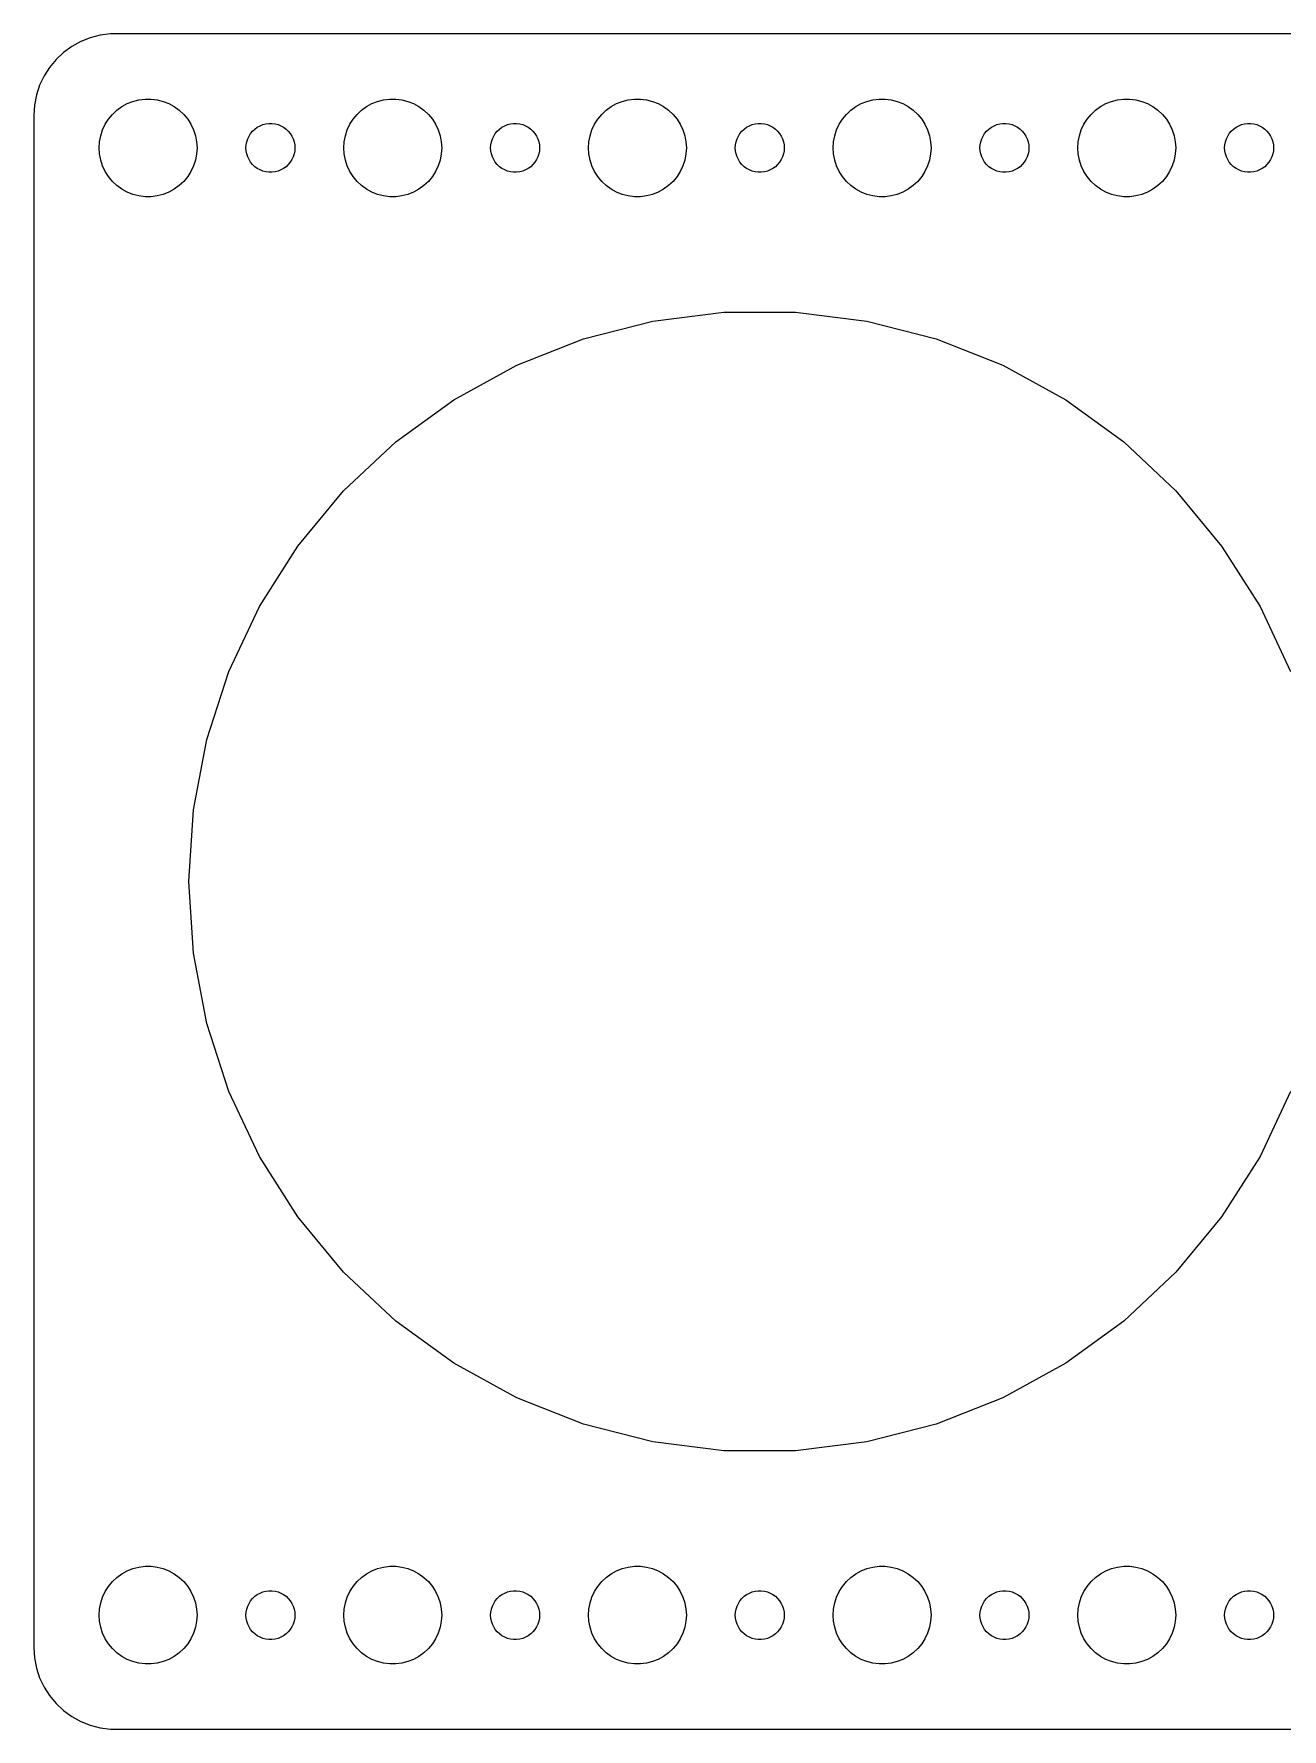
# Model space of a CAD drawing. Header units: metres. Extents: x -157 to 157, y 62 to 166.
# Drawn here: x -157 to -80.5, y 62 to 166 of the extents above; entities that cross this region are included whole.
import ezdxf

# ---------------------------------------------------------------- set-up
doc = ezdxf.new("R2010")
doc.units = ezdxf.units.M

msp = doc.modelspace()

# ---------------------------------------------------------------- linework, layer by layer
for p, q in [((-154.129, 165.524), (-154.679, 165.222)), ((-153.545, 165.755), (-154.129, 165.524)), ((-152.937, 165.911), (-153.545, 165.755)), ((-152.314, 165.99), (-152.937, 165.911)), ((152.314, 165.99), (-152.314, 165.99)), ((-155.645, 164.423), (-156.045, 163.939)), ((-155.187, 164.853), (-155.645, 164.423)), ((-154.679, 165.222), (-155.187, 164.853)), ((-156.382, 163.409), (-156.649, 162.841)), ((-156.045, 163.939), (-156.382, 163.409)), ((-156.843, 162.243), (-156.961, 161.627)), ((-156.649, 162.841), (-156.843, 162.243)), ((-156.961, 161.627), (-157, 161)), ((-152.187, 161.054), (-151.912, 161.312)), ((-151.912, 161.312), (-151.607, 161.533)), ((-151.607, 161.533), (-151.277, 161.714)), ((-151.277, 161.714), (-150.927, 161.853)), ((-150.927, 161.853), (-150.562, 161.947)), ((-150.562, 161.947), (-150.188, 161.994)), ((-150.188, 161.994), (-149.812, 161.994)), ((-149.812, 161.994), (-149.438, 161.947)), ((-149.438, 161.947), (-149.073, 161.853)), ((-149.073, 161.853), (-148.723, 161.714)), ((-148.723, 161.714), (-148.393, 161.533)), ((-148.393, 161.533), (-148.088, 161.312)), ((-148.088, 161.312), (-147.813, 161.054)), ((-137.187, 161.054), (-136.912, 161.312)), ((-136.912, 161.312), (-136.607, 161.533)), ((-136.607, 161.533), (-136.277, 161.714)), ((-136.277, 161.714), (-135.927, 161.853)), ((-135.927, 161.853), (-135.562, 161.947)), ((-135.562, 161.947), (-135.188, 161.994)), ((-135.188, 161.994), (-134.812, 161.994)), ((-134.812, 161.994), (-134.438, 161.947)), ((-134.438, 161.947), (-134.073, 161.853)), ((-134.073, 161.853), (-133.723, 161.714)), ((-133.723, 161.714), (-133.393, 161.533)), ((-133.393, 161.533), (-133.088, 161.312)), ((-133.088, 161.312), (-132.813, 161.054)), ((-122.187, 161.054), (-121.912, 161.312)), ((-121.912, 161.312), (-121.607, 161.533)), ((-121.607, 161.533), (-121.277, 161.714)), ((-121.277, 161.714), (-120.927, 161.853)), ((-120.927, 161.853), (-120.562, 161.947)), ((-120.562, 161.947), (-120.188, 161.994)), ((-120.188, 161.994), (-119.812, 161.994)), ((-119.812, 161.994), (-119.438, 161.947)), ((-119.438, 161.947), (-119.073, 161.853)), ((-119.073, 161.853), (-118.723, 161.714)), ((-118.723, 161.714), (-118.393, 161.533)), ((-118.393, 161.533), (-118.088, 161.312)), ((-118.088, 161.312), (-117.813, 161.054)), ((-107.187, 161.054), (-106.912, 161.312)), ((-106.912, 161.312), (-106.607, 161.533)), ((-106.607, 161.533), (-106.277, 161.714)), ((-106.277, 161.714), (-105.927, 161.853)), ((-105.927, 161.853), (-105.562, 161.947)), ((-105.562, 161.947), (-105.188, 161.994)), ((-105.188, 161.994), (-104.812, 161.994)), ((-104.812, 161.994), (-104.438, 161.947)), ((-104.438, 161.947), (-104.073, 161.853)), ((-104.073, 161.853), (-103.723, 161.714)), ((-103.723, 161.714), (-103.393, 161.533)), ((-103.393, 161.533), (-103.088, 161.312)), ((-103.088, 161.312), (-102.813, 161.054)), ((-92.1869, 161.054), (-91.9123, 161.312)), ((-91.9123, 161.312), (-91.6075, 161.533)), ((-91.6075, 161.533), (-91.2773, 161.714)), ((-91.2773, 161.714), (-90.927, 161.853)), ((-90.927, 161.853), (-90.5621, 161.947)), ((-90.5621, 161.947), (-90.1884, 161.994)), ((-90.1884, 161.994), (-89.8116, 161.994)), ((-89.8116, 161.994), (-89.4379, 161.947)), ((-89.4379, 161.947), (-89.073, 161.853)), ((-89.073, 161.853), (-88.7227, 161.714)), ((-88.7227, 161.714), (-88.3925, 161.533)), ((-88.3925, 161.533), (-88.0877, 161.312)), ((-88.0877, 161.312), (-87.8131, 161.054)), ((-157, 161), (-157, 67)), ((-152.789, 160.104), (-152.629, 160.445)), ((-152.629, 160.445), (-152.427, 160.763)), ((-152.427, 160.763), (-152.187, 161.054)), ((-147.813, 161.054), (-147.573, 160.763)), ((-147.573, 160.763), (-147.371, 160.445)), ((-147.371, 160.445), (-147.211, 160.104)), ((-143.593, 160.027), (-143.456, 160.156)), ((-143.456, 160.156), (-143.304, 160.266)), ((-143.304, 160.266), (-143.139, 160.357)), ((-143.139, 160.357), (-142.964, 160.427)), ((-142.964, 160.427), (-142.781, 160.473)), ((-142.781, 160.473), (-142.594, 160.497)), ((-142.594, 160.497), (-142.406, 160.497)), ((-142.406, 160.497), (-142.219, 160.473)), ((-142.219, 160.473), (-142.036, 160.427)), ((-142.036, 160.427), (-141.861, 160.357)), ((-141.861, 160.357), (-141.696, 160.266)), ((-141.696, 160.266), (-141.544, 160.156)), ((-141.544, 160.156), (-141.407, 160.027)), ((-137.789, 160.104), (-137.629, 160.445)), ((-137.629, 160.445), (-137.427, 160.763)), ((-137.427, 160.763), (-137.187, 161.054)), ((-132.813, 161.054), (-132.573, 160.763)), ((-132.573, 160.763), (-132.371, 160.445)), ((-132.371, 160.445), (-132.211, 160.104)), ((-128.593, 160.027), (-128.456, 160.156)), ((-128.456, 160.156), (-128.304, 160.266)), ((-128.304, 160.266), (-128.139, 160.357)), ((-128.139, 160.357), (-127.964, 160.427)), ((-127.964, 160.427), (-127.781, 160.473)), ((-127.781, 160.473), (-127.594, 160.497)), ((-127.594, 160.497), (-127.406, 160.497)), ((-127.406, 160.497), (-127.219, 160.473)), ((-127.219, 160.473), (-127.036, 160.427)), ((-127.036, 160.427), (-126.861, 160.357)), ((-126.861, 160.357), (-126.696, 160.266)), ((-126.696, 160.266), (-126.544, 160.156)), ((-126.544, 160.156), (-126.407, 160.027)), ((-122.789, 160.104), (-122.629, 160.445)), ((-122.629, 160.445), (-122.427, 160.763)), ((-122.427, 160.763), (-122.187, 161.054)), ((-117.813, 161.054), (-117.573, 160.763)), ((-117.573, 160.763), (-117.371, 160.445)), ((-117.371, 160.445), (-117.211, 160.104)), ((-113.593, 160.027), (-113.456, 160.156)), ((-113.456, 160.156), (-113.304, 160.266)), ((-113.304, 160.266), (-113.139, 160.357)), ((-113.139, 160.357), (-112.964, 160.427)), ((-112.964, 160.427), (-112.781, 160.473)), ((-112.781, 160.473), (-112.594, 160.497)), ((-112.594, 160.497), (-112.406, 160.497)), ((-112.406, 160.497), (-112.219, 160.473)), ((-112.219, 160.473), (-112.036, 160.427)), ((-112.036, 160.427), (-111.861, 160.357)), ((-111.861, 160.357), (-111.696, 160.266)), ((-111.696, 160.266), (-111.544, 160.156)), ((-111.544, 160.156), (-111.407, 160.027)), ((-107.789, 160.104), (-107.629, 160.445)), ((-107.629, 160.445), (-107.427, 160.763)), ((-107.427, 160.763), (-107.187, 161.054)), ((-102.813, 161.054), (-102.573, 160.763)), ((-102.573, 160.763), (-102.371, 160.445)), ((-102.371, 160.445), (-102.211, 160.104)), ((-98.5934, 160.027), (-98.4561, 160.156)), ((-98.4561, 160.156), (-98.3037, 160.266)), ((-98.3037, 160.266), (-98.1387, 160.357)), ((-98.1387, 160.357), (-97.9635, 160.427)), ((-97.9635, 160.427), (-97.7811, 160.473)), ((-97.7811, 160.473), (-97.5942, 160.497)), ((-97.5942, 160.497), (-97.4058, 160.497)), ((-97.4058, 160.497), (-97.2189, 160.473)), ((-97.2189, 160.473), (-97.0365, 160.427)), ((-97.0365, 160.427), (-96.8613, 160.357)), ((-96.8613, 160.357), (-96.6963, 160.266)), ((-96.6963, 160.266), (-96.5439, 160.156)), ((-96.5439, 160.156), (-96.4065, 160.027)), ((-92.7893, 160.104), (-92.6289, 160.445)), ((-92.6289, 160.445), (-92.427, 160.763)), ((-92.427, 160.763), (-92.1869, 161.054)), ((-87.8131, 161.054), (-87.573, 160.763)), ((-87.573, 160.763), (-87.3711, 160.445)), ((-87.3711, 160.445), (-87.2107, 160.104)), ((-83.5934, 160.027), (-83.4561, 160.156)), ((-83.4561, 160.156), (-83.3037, 160.266)), ((-83.3037, 160.266), (-83.1387, 160.357)), ((-83.1387, 160.357), (-82.9635, 160.427)), ((-82.9635, 160.427), (-82.7811, 160.473)), ((-82.7811, 160.473), (-82.5942, 160.497)), ((-82.5942, 160.497), (-82.4058, 160.497)), ((-82.4058, 160.497), (-82.2189, 160.473)), ((-82.2189, 160.473), (-82.0365, 160.427)), ((-82.0365, 160.427), (-81.8613, 160.357)), ((-81.8613, 160.357), (-81.6963, 160.266)), ((-81.6963, 160.266), (-81.5439, 160.156)), ((-81.5439, 160.156), (-81.4065, 160.027)), ((-153, 159), (-152.976, 159.376)), ((-152.976, 159.376), (-152.906, 159.746)), ((-152.906, 159.746), (-152.789, 160.104)), ((-147.211, 160.104), (-147.094, 159.746)), ((-147.094, 159.746), (-147.024, 159.376)), ((-147.024, 159.376), (-147, 159)), ((-144, 159), (-143.988, 159.188)), ((-143.988, 159.188), (-143.953, 159.373)), ((-143.953, 159.373), (-143.895, 159.552)), ((-143.895, 159.552), (-143.814, 159.723)), ((-143.814, 159.723), (-143.714, 159.882)), ((-143.714, 159.882), (-143.593, 160.027)), ((-141.407, 160.027), (-141.286, 159.882)), ((-141.286, 159.882), (-141.186, 159.723)), ((-141.186, 159.723), (-141.105, 159.552)), ((-141.105, 159.552), (-141.047, 159.373)), ((-141.047, 159.373), (-141.012, 159.188)), ((-141.012, 159.188), (-141, 159)), ((-138, 159), (-137.976, 159.376)), ((-137.976, 159.376), (-137.906, 159.746)), ((-137.906, 159.746), (-137.789, 160.104)), ((-132.211, 160.104), (-132.094, 159.746)), ((-132.094, 159.746), (-132.024, 159.376)), ((-132.024, 159.376), (-132, 159)), ((-129, 159), (-128.988, 159.188)), ((-128.988, 159.188), (-128.953, 159.373)), ((-128.953, 159.373), (-128.895, 159.552)), ((-128.895, 159.552), (-128.814, 159.723)), ((-128.814, 159.723), (-128.714, 159.882)), ((-128.714, 159.882), (-128.593, 160.027)), ((-126.407, 160.027), (-126.286, 159.882)), ((-126.286, 159.882), (-126.186, 159.723)), ((-126.186, 159.723), (-126.105, 159.552)), ((-126.105, 159.552), (-126.047, 159.373)), ((-126.047, 159.373), (-126.012, 159.188)), ((-126.012, 159.188), (-126, 159)), ((-123, 159), (-122.976, 159.376)), ((-122.976, 159.376), (-122.906, 159.746)), ((-122.906, 159.746), (-122.789, 160.104)), ((-117.211, 160.104), (-117.094, 159.746)), ((-117.094, 159.746), (-117.024, 159.376)), ((-117.024, 159.376), (-117, 159)), ((-114, 159), (-113.988, 159.188)), ((-113.988, 159.188), (-113.953, 159.373)), ((-113.953, 159.373), (-113.895, 159.552)), ((-113.895, 159.552), (-113.814, 159.723)), ((-113.814, 159.723), (-113.714, 159.882)), ((-113.714, 159.882), (-113.593, 160.027)), ((-111.407, 160.027), (-111.286, 159.882)), ((-111.286, 159.882), (-111.186, 159.723)), ((-111.186, 159.723), (-111.105, 159.552)), ((-111.105, 159.552), (-111.047, 159.373)), ((-111.047, 159.373), (-111.012, 159.188)), ((-111.012, 159.188), (-111, 159)), ((-108, 159), (-107.976, 159.376)), ((-107.976, 159.376), (-107.906, 159.746)), ((-107.906, 159.746), (-107.789, 160.104)), ((-102.211, 160.104), (-102.094, 159.746)), ((-102.094, 159.746), (-102.024, 159.376)), ((-102.024, 159.376), (-102, 159)), ((-99, 159), (-98.9882, 159.188)), ((-98.9882, 159.188), (-98.9529, 159.373)), ((-98.9529, 159.373), (-98.8947, 159.552)), ((-98.8947, 159.552), (-98.8145, 159.723)), ((-98.8145, 159.723), (-98.7135, 159.882)), ((-98.7135, 159.882), (-98.5934, 160.027)), ((-96.4065, 160.027), (-96.2865, 159.882)), ((-96.2865, 159.882), (-96.1855, 159.723)), ((-96.1855, 159.723), (-96.1053, 159.552)), ((-96.1053, 159.552), (-96.0471, 159.373)), ((-96.0471, 159.373), (-96.0118, 159.188)), ((-96.0118, 159.188), (-96, 159)), ((-93, 159), (-92.9763, 159.376)), ((-92.9763, 159.376), (-92.9057, 159.746)), ((-92.9057, 159.746), (-92.7893, 160.104)), ((-87.2107, 160.104), (-87.0943, 159.746)), ((-87.0943, 159.746), (-87.0237, 159.376)), ((-87.0237, 159.376), (-87, 159)), ((-84, 159), (-83.9882, 159.188)), ((-83.9882, 159.188), (-83.9529, 159.373)), ((-83.9529, 159.373), (-83.8947, 159.552)), ((-83.8947, 159.552), (-83.8145, 159.723)), ((-83.8145, 159.723), (-83.7135, 159.882)), ((-83.7135, 159.882), (-83.5934, 160.027)), ((-81.4065, 160.027), (-81.2865, 159.882)), ((-81.2865, 159.882), (-81.1855, 159.723)), ((-81.1855, 159.723), (-81.1053, 159.552)), ((-81.1053, 159.552), (-81.0471, 159.373)), ((-81.0471, 159.373), (-81.0118, 159.188)), ((-81.0118, 159.188), (-81, 159)), ((-152.976, 158.624), (-153, 159)), ((-152.906, 158.254), (-152.976, 158.624)), ((-152.789, 157.896), (-152.906, 158.254)), ((-147.094, 158.254), (-147.211, 157.896)), ((-147.024, 158.624), (-147.094, 158.254)), ((-147, 159), (-147.024, 158.624)), ((-143.988, 158.812), (-144, 159)), ((-143.953, 158.627), (-143.988, 158.812)), ((-143.895, 158.448), (-143.953, 158.627)), ((-143.814, 158.277), (-143.895, 158.448)), ((-143.714, 158.118), (-143.814, 158.277)), ((-143.593, 157.973), (-143.714, 158.118)), ((-141.286, 158.118), (-141.407, 157.973)), ((-141.186, 158.277), (-141.286, 158.118)), ((-141.105, 158.448), (-141.186, 158.277)), ((-141.047, 158.627), (-141.105, 158.448)), ((-141.012, 158.812), (-141.047, 158.627)), ((-141, 159), (-141.012, 158.812)), ((-137.976, 158.624), (-138, 159)), ((-137.906, 158.254), (-137.976, 158.624)), ((-137.789, 157.896), (-137.906, 158.254)), ((-132.094, 158.254), (-132.211, 157.896)), ((-132.024, 158.624), (-132.094, 158.254)), ((-132, 159), (-132.024, 158.624)), ((-128.988, 158.812), (-129, 159)), ((-128.953, 158.627), (-128.988, 158.812)), ((-128.895, 158.448), (-128.953, 158.627)), ((-128.814, 158.277), (-128.895, 158.448)), ((-128.714, 158.118), (-128.814, 158.277)), ((-128.593, 157.973), (-128.714, 158.118)), ((-126.286, 158.118), (-126.407, 157.973)), ((-126.186, 158.277), (-126.286, 158.118)), ((-126.105, 158.448), (-126.186, 158.277)), ((-126.047, 158.627), (-126.105, 158.448)), ((-126.012, 158.812), (-126.047, 158.627)), ((-126, 159), (-126.012, 158.812)), ((-122.976, 158.624), (-123, 159)), ((-122.906, 158.254), (-122.976, 158.624)), ((-122.789, 157.896), (-122.906, 158.254)), ((-117.094, 158.254), (-117.211, 157.896)), ((-117.024, 158.624), (-117.094, 158.254)), ((-117, 159), (-117.024, 158.624)), ((-113.988, 158.812), (-114, 159)), ((-113.953, 158.627), (-113.988, 158.812)), ((-113.895, 158.448), (-113.953, 158.627)), ((-113.814, 158.277), (-113.895, 158.448)), ((-113.714, 158.118), (-113.814, 158.277)), ((-113.593, 157.973), (-113.714, 158.118)), ((-111.286, 158.118), (-111.407, 157.973)), ((-111.186, 158.277), (-111.286, 158.118)), ((-111.105, 158.448), (-111.186, 158.277)), ((-111.047, 158.627), (-111.105, 158.448)), ((-111.012, 158.812), (-111.047, 158.627)), ((-111, 159), (-111.012, 158.812)), ((-107.976, 158.624), (-108, 159)), ((-107.906, 158.254), (-107.976, 158.624)), ((-107.789, 157.896), (-107.906, 158.254)), ((-102.094, 158.254), (-102.211, 157.896)), ((-102.024, 158.624), (-102.094, 158.254)), ((-102, 159), (-102.024, 158.624)), ((-98.9882, 158.812), (-99, 159)), ((-98.9529, 158.627), (-98.9882, 158.812)), ((-98.8947, 158.448), (-98.9529, 158.627)), ((-98.8145, 158.277), (-98.8947, 158.448)), ((-98.7135, 158.118), (-98.8145, 158.277)), ((-98.5934, 157.973), (-98.7135, 158.118)), ((-96.2865, 158.118), (-96.4065, 157.973)), ((-96.1855, 158.277), (-96.2865, 158.118)), ((-96.1053, 158.448), (-96.1855, 158.277)), ((-96.0471, 158.627), (-96.1053, 158.448)), ((-96.0118, 158.812), (-96.0471, 158.627)), ((-96, 159), (-96.0118, 158.812)), ((-92.9763, 158.624), (-93, 159)), ((-92.9057, 158.254), (-92.9763, 158.624)), ((-92.7893, 157.896), (-92.9057, 158.254)), ((-87.0943, 158.254), (-87.2107, 157.896)), ((-87.0237, 158.624), (-87.0943, 158.254)), ((-87, 159), (-87.0237, 158.624)), ((-83.9882, 158.812), (-84, 159)), ((-83.9529, 158.627), (-83.9882, 158.812)), ((-83.8947, 158.448), (-83.9529, 158.627)), ((-83.8145, 158.277), (-83.8947, 158.448)), ((-83.7135, 158.118), (-83.8145, 158.277)), ((-83.5934, 157.973), (-83.7135, 158.118)), ((-81.2865, 158.118), (-81.4065, 157.973)), ((-81.1855, 158.277), (-81.2865, 158.118)), ((-81.1053, 158.448), (-81.1855, 158.277)), ((-81.0471, 158.627), (-81.1053, 158.448)), ((-81.0118, 158.812), (-81.0471, 158.627)), ((-81, 159), (-81.0118, 158.812)), ((-152.629, 157.555), (-152.789, 157.896)), ((-152.427, 157.237), (-152.629, 157.555)), ((-152.187, 156.946), (-152.427, 157.237)), ((-147.573, 157.237), (-147.813, 156.946)), ((-147.371, 157.555), (-147.573, 157.237)), ((-147.211, 157.896), (-147.371, 157.555)), ((-143.456, 157.844), (-143.593, 157.973)), ((-143.304, 157.734), (-143.456, 157.844)), ((-143.139, 157.643), (-143.304, 157.734)), ((-142.964, 157.573), (-143.139, 157.643)), ((-142.781, 157.527), (-142.964, 157.573)), ((-142.594, 157.503), (-142.781, 157.527)), ((-142.406, 157.503), (-142.594, 157.503)), ((-142.219, 157.527), (-142.406, 157.503)), ((-142.036, 157.573), (-142.219, 157.527)), ((-141.861, 157.643), (-142.036, 157.573)), ((-141.696, 157.734), (-141.861, 157.643)), ((-141.544, 157.844), (-141.696, 157.734)), ((-141.407, 157.973), (-141.544, 157.844)), ((-137.629, 157.555), (-137.789, 157.896)), ((-137.427, 157.237), (-137.629, 157.555)), ((-137.187, 156.946), (-137.427, 157.237)), ((-132.573, 157.237), (-132.813, 156.946)), ((-132.371, 157.555), (-132.573, 157.237)), ((-132.211, 157.896), (-132.371, 157.555)), ((-128.456, 157.844), (-128.593, 157.973)), ((-128.304, 157.734), (-128.456, 157.844)), ((-128.139, 157.643), (-128.304, 157.734)), ((-127.964, 157.573), (-128.139, 157.643)), ((-127.781, 157.527), (-127.964, 157.573)), ((-127.594, 157.503), (-127.781, 157.527)), ((-127.406, 157.503), (-127.594, 157.503)), ((-127.219, 157.527), (-127.406, 157.503)), ((-127.036, 157.573), (-127.219, 157.527)), ((-126.861, 157.643), (-127.036, 157.573)), ((-126.696, 157.734), (-126.861, 157.643)), ((-126.544, 157.844), (-126.696, 157.734)), ((-126.407, 157.973), (-126.544, 157.844)), ((-122.629, 157.555), (-122.789, 157.896)), ((-122.427, 157.237), (-122.629, 157.555)), ((-122.187, 156.946), (-122.427, 157.237)), ((-117.573, 157.237), (-117.813, 156.946)), ((-117.371, 157.555), (-117.573, 157.237)), ((-117.211, 157.896), (-117.371, 157.555)), ((-113.456, 157.844), (-113.593, 157.973)), ((-113.304, 157.734), (-113.456, 157.844)), ((-113.139, 157.643), (-113.304, 157.734)), ((-112.964, 157.573), (-113.139, 157.643)), ((-112.781, 157.527), (-112.964, 157.573)), ((-112.594, 157.503), (-112.781, 157.527)), ((-112.406, 157.503), (-112.594, 157.503)), ((-112.219, 157.527), (-112.406, 157.503)), ((-112.036, 157.573), (-112.219, 157.527)), ((-111.861, 157.643), (-112.036, 157.573)), ((-111.696, 157.734), (-111.861, 157.643)), ((-111.544, 157.844), (-111.696, 157.734)), ((-111.407, 157.973), (-111.544, 157.844)), ((-107.629, 157.555), (-107.789, 157.896)), ((-107.427, 157.237), (-107.629, 157.555)), ((-107.187, 156.946), (-107.427, 157.237)), ((-102.573, 157.237), (-102.813, 156.946)), ((-102.371, 157.555), (-102.573, 157.237)), ((-102.211, 157.896), (-102.371, 157.555)), ((-98.4561, 157.844), (-98.5934, 157.973)), ((-98.3037, 157.734), (-98.4561, 157.844)), ((-98.1387, 157.643), (-98.3037, 157.734)), ((-97.9635, 157.573), (-98.1387, 157.643)), ((-97.7811, 157.527), (-97.9635, 157.573)), ((-97.5942, 157.503), (-97.7811, 157.527)), ((-97.4058, 157.503), (-97.5942, 157.503)), ((-97.2189, 157.527), (-97.4058, 157.503)), ((-97.0365, 157.573), (-97.2189, 157.527)), ((-96.8613, 157.643), (-97.0365, 157.573)), ((-96.6963, 157.734), (-96.8613, 157.643)), ((-96.5439, 157.844), (-96.6963, 157.734)), ((-96.4065, 157.973), (-96.5439, 157.844)), ((-92.6289, 157.555), (-92.7893, 157.896)), ((-92.427, 157.237), (-92.6289, 157.555)), ((-92.1869, 156.946), (-92.427, 157.237)), ((-87.573, 157.237), (-87.8131, 156.946)), ((-87.3711, 157.555), (-87.573, 157.237)), ((-87.2107, 157.896), (-87.3711, 157.555)), ((-83.4561, 157.844), (-83.5934, 157.973)), ((-83.3037, 157.734), (-83.4561, 157.844)), ((-83.1387, 157.643), (-83.3037, 157.734)), ((-82.9635, 157.573), (-83.1387, 157.643)), ((-82.7811, 157.527), (-82.9635, 157.573)), ((-82.5942, 157.503), (-82.7811, 157.527)), ((-82.4058, 157.503), (-82.5942, 157.503)), ((-82.2189, 157.527), (-82.4058, 157.503)), ((-82.0365, 157.573), (-82.2189, 157.527)), ((-81.8613, 157.643), (-82.0365, 157.573)), ((-81.6963, 157.734), (-81.8613, 157.643)), ((-81.5439, 157.844), (-81.6963, 157.734)), ((-81.4065, 157.973), (-81.5439, 157.844)), ((-151.912, 156.688), (-152.187, 156.946)), ((-151.607, 156.467), (-151.912, 156.688)), ((-151.277, 156.286), (-151.607, 156.467)), ((-150.927, 156.147), (-151.277, 156.286)), ((-150.562, 156.053), (-150.927, 156.147)), ((-150.188, 156.006), (-150.562, 156.053)), ((-149.812, 156.006), (-150.188, 156.006)), ((-149.438, 156.053), (-149.812, 156.006)), ((-149.073, 156.147), (-149.438, 156.053)), ((-148.723, 156.286), (-149.073, 156.147)), ((-148.393, 156.467), (-148.723, 156.286)), ((-148.088, 156.688), (-148.393, 156.467)), ((-147.813, 156.946), (-148.088, 156.688)), ((-136.912, 156.688), (-137.187, 156.946)), ((-136.607, 156.467), (-136.912, 156.688)), ((-136.277, 156.286), (-136.607, 156.467)), ((-135.927, 156.147), (-136.277, 156.286)), ((-135.562, 156.053), (-135.927, 156.147)), ((-135.188, 156.006), (-135.562, 156.053)), ((-134.812, 156.006), (-135.188, 156.006)), ((-134.438, 156.053), (-134.812, 156.006)), ((-134.073, 156.147), (-134.438, 156.053)), ((-133.723, 156.286), (-134.073, 156.147)), ((-133.393, 156.467), (-133.723, 156.286)), ((-133.088, 156.688), (-133.393, 156.467)), ((-132.813, 156.946), (-133.088, 156.688)), ((-121.912, 156.688), (-122.187, 156.946)), ((-121.607, 156.467), (-121.912, 156.688)), ((-121.277, 156.286), (-121.607, 156.467)), ((-120.927, 156.147), (-121.277, 156.286)), ((-120.562, 156.053), (-120.927, 156.147)), ((-120.188, 156.006), (-120.562, 156.053)), ((-119.812, 156.006), (-120.188, 156.006)), ((-119.438, 156.053), (-119.812, 156.006)), ((-119.073, 156.147), (-119.438, 156.053)), ((-118.723, 156.286), (-119.073, 156.147)), ((-118.393, 156.467), (-118.723, 156.286)), ((-118.088, 156.688), (-118.393, 156.467)), ((-117.813, 156.946), (-118.088, 156.688)), ((-106.912, 156.688), (-107.187, 156.946)), ((-106.607, 156.467), (-106.912, 156.688)), ((-106.277, 156.286), (-106.607, 156.467)), ((-105.927, 156.147), (-106.277, 156.286)), ((-105.562, 156.053), (-105.927, 156.147)), ((-105.188, 156.006), (-105.562, 156.053)), ((-104.812, 156.006), (-105.188, 156.006)), ((-104.438, 156.053), (-104.812, 156.006)), ((-104.073, 156.147), (-104.438, 156.053)), ((-103.723, 156.286), (-104.073, 156.147)), ((-103.393, 156.467), (-103.723, 156.286)), ((-103.088, 156.688), (-103.393, 156.467)), ((-102.813, 156.946), (-103.088, 156.688)), ((-91.9123, 156.688), (-92.1869, 156.946)), ((-91.6075, 156.467), (-91.9123, 156.688)), ((-91.2773, 156.286), (-91.6075, 156.467)), ((-90.927, 156.147), (-91.2773, 156.286)), ((-90.5621, 156.053), (-90.927, 156.147)), ((-90.1884, 156.006), (-90.5621, 156.053)), ((-89.8116, 156.006), (-90.1884, 156.006)), ((-89.4379, 156.053), (-89.8116, 156.006)), ((-89.073, 156.147), (-89.4379, 156.053)), ((-88.7227, 156.286), (-89.073, 156.147)), ((-88.3925, 156.467), (-88.7227, 156.286)), ((-88.0877, 156.688), (-88.3925, 156.467)), ((-87.8131, 156.946), (-88.0877, 156.688)), ((-119.058, 148.38), (-114.698, 148.931)), ((-114.698, 148.931), (-110.302, 148.931)), ((-110.302, 148.931), (-105.942, 148.38)), ((-123.316, 147.287), (-119.058, 148.38)), ((-105.942, 148.38), (-101.684, 147.287)), ((-127.402, 145.669), (-123.316, 147.287)), ((-101.684, 147.287), (-97.5977, 145.669)), ((-131.254, 143.551), (-127.402, 145.669)), ((-97.5977, 145.669), (-93.7461, 143.551)), ((-134.81, 140.968), (-131.254, 143.551)), ((-93.7461, 143.551), (-90.1902, 140.968)), ((-138.014, 137.959), (-134.81, 140.968)), ((-90.1902, 140.968), (-86.9861, 137.959)), ((-140.816, 134.572), (-138.014, 137.959)), ((-86.9861, 137.959), (-84.1844, 134.572)), ((-143.171, 130.861), (-140.816, 134.572)), ((-84.1844, 134.572), (-81.8293, 130.861)), ((-145.042, 126.884), (-143.171, 130.861)), ((-81.8293, 130.861), (-79.9578, 126.884)), ((-146.4, 122.704), (-145.042, 126.884)), ((-147.224, 118.387), (-146.4, 122.704)), ((-147.5, 114), (-147.224, 118.387)), ((-147.224, 109.613), (-147.5, 114)), ((-146.4, 105.296), (-147.224, 109.613)), ((-145.042, 101.116), (-146.4, 105.296)), ((-143.171, 97.1386), (-145.042, 101.116)), ((-79.9578, 101.116), (-81.8293, 97.1386)), ((-140.816, 93.4275), (-143.171, 97.1386)), ((-81.8293, 97.1386), (-84.1844, 93.4275)), ((-138.014, 90.0409), (-140.816, 93.4275)), ((-84.1844, 93.4275), (-86.9861, 90.0409)), ((-134.81, 87.032), (-138.014, 90.0409)), ((-86.9861, 90.0409), (-90.1902, 87.032)), ((-131.254, 84.4485), (-134.81, 87.032)), ((-90.1902, 87.032), (-93.7461, 84.4485)), ((-127.402, 82.3311), (-131.254, 84.4485)), ((-93.7461, 84.4485), (-97.5977, 82.3311)), ((-123.316, 80.713), (-127.402, 82.3311)), ((-97.5977, 82.3311), (-101.684, 80.713)), ((-119.058, 79.6199), (-123.316, 80.713)), ((-101.684, 80.713), (-105.942, 79.6199)), ((-114.698, 79.0691), (-119.058, 79.6199)), ((-110.302, 79.0691), (-114.698, 79.0691)), ((-105.942, 79.6199), (-110.302, 79.0691)), ((-151.277, 71.7145), (-150.927, 71.8532)), ((-150.927, 71.8532), (-150.562, 71.9469)), ((-150.562, 71.9469), (-150.188, 71.9941)), ((-150.188, 71.9941), (-149.812, 71.9941)), ((-149.812, 71.9941), (-149.438, 71.9469)), ((-149.438, 71.9469), (-149.073, 71.8532)), ((-149.073, 71.8532), (-148.723, 71.7145)), ((-136.277, 71.7145), (-135.927, 71.8532)), ((-135.927, 71.8532), (-135.562, 71.9469)), ((-135.562, 71.9469), (-135.188, 71.9941)), ((-135.188, 71.9941), (-134.812, 71.9941)), ((-134.812, 71.9941), (-134.438, 71.9469)), ((-134.438, 71.9469), (-134.073, 71.8532)), ((-134.073, 71.8532), (-133.723, 71.7145)), ((-121.277, 71.7145), (-120.927, 71.8532)), ((-120.927, 71.8532), (-120.562, 71.9469)), ((-120.562, 71.9469), (-120.188, 71.9941)), ((-120.188, 71.9941), (-119.812, 71.9941)), ((-119.812, 71.9941), (-119.438, 71.9469)), ((-119.438, 71.9469), (-119.073, 71.8532)), ((-119.073, 71.8532), (-118.723, 71.7145)), ((-106.277, 71.7145), (-105.927, 71.8532)), ((-105.927, 71.8532), (-105.562, 71.9469)), ((-105.562, 71.9469), (-105.188, 71.9941)), ((-105.188, 71.9941), (-104.812, 71.9941)), ((-104.812, 71.9941), (-104.438, 71.9469)), ((-104.438, 71.9469), (-104.073, 71.8532)), ((-104.073, 71.8532), (-103.723, 71.7145)), ((-91.2773, 71.7145), (-90.927, 71.8532)), ((-90.927, 71.8532), (-90.5621, 71.9469)), ((-90.5621, 71.9469), (-90.1884, 71.9941)), ((-90.1884, 71.9941), (-89.8116, 71.9941)), ((-89.8116, 71.9941), (-89.4379, 71.9469)), ((-89.4379, 71.9469), (-89.073, 71.8532)), ((-89.073, 71.8532), (-88.7227, 71.7145)), ((-152.629, 70.4453), (-152.427, 70.7634)), ((-152.427, 70.7634), (-152.187, 71.0536)), ((-152.187, 71.0536), (-151.912, 71.3115)), ((-151.912, 71.3115), (-151.607, 71.533)), ((-151.607, 71.533), (-151.277, 71.7145)), ((-148.723, 71.7145), (-148.393, 71.533)), ((-148.393, 71.533), (-148.088, 71.3115)), ((-148.088, 71.3115), (-147.813, 71.0536)), ((-147.813, 71.0536), (-147.573, 70.7634)), ((-147.573, 70.7634), (-147.371, 70.4453)), ((-137.629, 70.4453), (-137.427, 70.7634)), ((-137.427, 70.7634), (-137.187, 71.0536)), ((-137.187, 71.0536), (-136.912, 71.3115)), ((-136.912, 71.3115), (-136.607, 71.533)), ((-136.607, 71.533), (-136.277, 71.7145)), ((-133.723, 71.7145), (-133.393, 71.533)), ((-133.393, 71.533), (-133.088, 71.3115)), ((-133.088, 71.3115), (-132.813, 71.0536)), ((-132.813, 71.0536), (-132.573, 70.7634)), ((-132.573, 70.7634), (-132.371, 70.4453)), ((-122.629, 70.4453), (-122.427, 70.7634)), ((-122.427, 70.7634), (-122.187, 71.0536)), ((-122.187, 71.0536), (-121.912, 71.3115)), ((-121.912, 71.3115), (-121.607, 71.533)), ((-121.607, 71.533), (-121.277, 71.7145)), ((-118.723, 71.7145), (-118.393, 71.533)), ((-118.393, 71.533), (-118.088, 71.3115)), ((-118.088, 71.3115), (-117.813, 71.0536)), ((-117.813, 71.0536), (-117.573, 70.7634)), ((-117.573, 70.7634), (-117.371, 70.4453)), ((-107.629, 70.4453), (-107.427, 70.7634)), ((-107.427, 70.7634), (-107.187, 71.0536)), ((-107.187, 71.0536), (-106.912, 71.3115)), ((-106.912, 71.3115), (-106.607, 71.533)), ((-106.607, 71.533), (-106.277, 71.7145)), ((-103.723, 71.7145), (-103.393, 71.533)), ((-103.393, 71.533), (-103.088, 71.3115)), ((-103.088, 71.3115), (-102.813, 71.0536)), ((-102.813, 71.0536), (-102.573, 70.7634)), ((-102.573, 70.7634), (-102.371, 70.4453)), ((-92.6289, 70.4453), (-92.427, 70.7634)), ((-92.427, 70.7634), (-92.1869, 71.0536)), ((-92.1869, 71.0536), (-91.9123, 71.3115)), ((-91.9123, 71.3115), (-91.6075, 71.533)), ((-91.6075, 71.533), (-91.2773, 71.7145)), ((-88.7227, 71.7145), (-88.3925, 71.533)), ((-88.3925, 71.533), (-88.0877, 71.3115)), ((-88.0877, 71.3115), (-87.8131, 71.0536)), ((-87.8131, 71.0536), (-87.573, 70.7634)), ((-87.573, 70.7634), (-87.3711, 70.4453)), ((-152.976, 69.376), (-152.906, 69.7461)), ((-152.906, 69.7461), (-152.789, 70.1044)), ((-152.789, 70.1044), (-152.629, 70.4453)), ((-147.371, 70.4453), (-147.211, 70.1044)), ((-147.211, 70.1044), (-147.094, 69.7461)), ((-147.094, 69.7461), (-147.024, 69.376)), ((-143.895, 69.5522), (-143.814, 69.7226)), ((-143.814, 69.7226), (-143.714, 69.8817)), ((-143.714, 69.8817), (-143.593, 70.0268)), ((-143.593, 70.0268), (-143.456, 70.1558)), ((-143.456, 70.1558), (-143.304, 70.2665)), ((-143.304, 70.2665), (-143.139, 70.3572)), ((-143.139, 70.3572), (-142.964, 70.4266)), ((-142.964, 70.4266), (-142.781, 70.4734)), ((-142.781, 70.4734), (-142.594, 70.497)), ((-142.594, 70.497), (-142.406, 70.497)), ((-142.406, 70.497), (-142.219, 70.4734)), ((-142.219, 70.4734), (-142.036, 70.4266)), ((-142.036, 70.4266), (-141.861, 70.3572)), ((-141.861, 70.3572), (-141.696, 70.2665)), ((-141.696, 70.2665), (-141.544, 70.1558)), ((-141.544, 70.1558), (-141.407, 70.0268)), ((-141.407, 70.0268), (-141.286, 69.8817)), ((-141.286, 69.8817), (-141.186, 69.7226)), ((-141.186, 69.7226), (-141.105, 69.5522)), ((-137.976, 69.376), (-137.906, 69.7461)), ((-137.906, 69.7461), (-137.789, 70.1044)), ((-137.789, 70.1044), (-137.629, 70.4453)), ((-132.371, 70.4453), (-132.211, 70.1044)), ((-132.211, 70.1044), (-132.094, 69.7461)), ((-132.094, 69.7461), (-132.024, 69.376)), ((-128.895, 69.5522), (-128.814, 69.7226)), ((-128.814, 69.7226), (-128.714, 69.8817)), ((-128.714, 69.8817), (-128.593, 70.0268)), ((-128.593, 70.0268), (-128.456, 70.1558)), ((-128.456, 70.1558), (-128.304, 70.2665)), ((-128.304, 70.2665), (-128.139, 70.3572)), ((-128.139, 70.3572), (-127.964, 70.4266)), ((-127.964, 70.4266), (-127.781, 70.4734)), ((-127.781, 70.4734), (-127.594, 70.497)), ((-127.594, 70.497), (-127.406, 70.497)), ((-127.406, 70.497), (-127.219, 70.4734)), ((-127.219, 70.4734), (-127.036, 70.4266)), ((-127.036, 70.4266), (-126.861, 70.3572)), ((-126.861, 70.3572), (-126.696, 70.2665)), ((-126.696, 70.2665), (-126.544, 70.1558)), ((-126.544, 70.1558), (-126.407, 70.0268)), ((-126.407, 70.0268), (-126.286, 69.8817)), ((-126.286, 69.8817), (-126.186, 69.7226)), ((-126.186, 69.7226), (-126.105, 69.5522)), ((-122.976, 69.376), (-122.906, 69.7461)), ((-122.906, 69.7461), (-122.789, 70.1044)), ((-122.789, 70.1044), (-122.629, 70.4453)), ((-117.371, 70.4453), (-117.211, 70.1044)), ((-117.211, 70.1044), (-117.094, 69.7461)), ((-117.094, 69.7461), (-117.024, 69.376)), ((-113.895, 69.5522), (-113.814, 69.7226)), ((-113.814, 69.7226), (-113.714, 69.8817)), ((-113.714, 69.8817), (-113.593, 70.0268)), ((-113.593, 70.0268), (-113.456, 70.1558)), ((-113.456, 70.1558), (-113.304, 70.2665)), ((-113.304, 70.2665), (-113.139, 70.3572)), ((-113.139, 70.3572), (-112.964, 70.4266)), ((-112.964, 70.4266), (-112.781, 70.4734)), ((-112.781, 70.4734), (-112.594, 70.497)), ((-112.594, 70.497), (-112.406, 70.497)), ((-112.406, 70.497), (-112.219, 70.4734)), ((-112.219, 70.4734), (-112.036, 70.4266)), ((-112.036, 70.4266), (-111.861, 70.3572)), ((-111.861, 70.3572), (-111.696, 70.2665)), ((-111.696, 70.2665), (-111.544, 70.1558)), ((-111.544, 70.1558), (-111.407, 70.0268)), ((-111.407, 70.0268), (-111.286, 69.8817)), ((-111.286, 69.8817), (-111.186, 69.7226)), ((-111.186, 69.7226), (-111.105, 69.5522)), ((-107.976, 69.376), (-107.906, 69.7461)), ((-107.906, 69.7461), (-107.789, 70.1044)), ((-107.789, 70.1044), (-107.629, 70.4453)), ((-102.371, 70.4453), (-102.211, 70.1044)), ((-102.211, 70.1044), (-102.094, 69.7461)), ((-102.094, 69.7461), (-102.024, 69.376)), ((-98.8947, 69.5522), (-98.8145, 69.7226)), ((-98.8145, 69.7226), (-98.7135, 69.8817)), ((-98.7135, 69.8817), (-98.5934, 70.0268)), ((-98.5934, 70.0268), (-98.4561, 70.1558)), ((-98.4561, 70.1558), (-98.3037, 70.2665)), ((-98.3037, 70.2665), (-98.1387, 70.3572)), ((-98.1387, 70.3572), (-97.9635, 70.4266)), ((-97.9635, 70.4266), (-97.7811, 70.4734)), ((-97.7811, 70.4734), (-97.5942, 70.497)), ((-97.5942, 70.497), (-97.4058, 70.497)), ((-97.4058, 70.497), (-97.2189, 70.4734)), ((-97.2189, 70.4734), (-97.0365, 70.4266)), ((-97.0365, 70.4266), (-96.8613, 70.3572)), ((-96.8613, 70.3572), (-96.6963, 70.2665)), ((-96.6963, 70.2665), (-96.5439, 70.1558)), ((-96.5439, 70.1558), (-96.4065, 70.0268)), ((-96.4065, 70.0268), (-96.2865, 69.8817)), ((-96.2865, 69.8817), (-96.1855, 69.7226)), ((-96.1855, 69.7226), (-96.1053, 69.5522)), ((-92.9763, 69.376), (-92.9057, 69.7461)), ((-92.9057, 69.7461), (-92.7893, 70.1044)), ((-92.7893, 70.1044), (-92.6289, 70.4453)), ((-87.3711, 70.4453), (-87.2107, 70.1044)), ((-87.2107, 70.1044), (-87.0943, 69.7461)), ((-87.0943, 69.7461), (-87.0237, 69.376)), ((-83.8947, 69.5522), (-83.8145, 69.7226)), ((-83.8145, 69.7226), (-83.7135, 69.8817)), ((-83.7135, 69.8817), (-83.5934, 70.0268)), ((-83.5934, 70.0268), (-83.4561, 70.1558)), ((-83.4561, 70.1558), (-83.3037, 70.2665)), ((-83.3037, 70.2665), (-83.1387, 70.3572)), ((-83.1387, 70.3572), (-82.9635, 70.4266)), ((-82.9635, 70.4266), (-82.7811, 70.4734)), ((-82.7811, 70.4734), (-82.5942, 70.497)), ((-82.5942, 70.497), (-82.4058, 70.497)), ((-82.4058, 70.497), (-82.2189, 70.4734)), ((-82.2189, 70.4734), (-82.0365, 70.4266)), ((-82.0365, 70.4266), (-81.8613, 70.3572)), ((-81.8613, 70.3572), (-81.6963, 70.2665)), ((-81.6963, 70.2665), (-81.5439, 70.1558)), ((-81.5439, 70.1558), (-81.4065, 70.0268)), ((-81.4065, 70.0268), (-81.2865, 69.8817)), ((-81.2865, 69.8817), (-81.1855, 69.7226)), ((-81.1855, 69.7226), (-81.1053, 69.5522)), ((-153, 69), (-152.976, 69.376)), ((-152.976, 68.624), (-153, 69)), ((-147.024, 69.376), (-147, 69)), ((-147, 69), (-147.024, 68.624)), ((-144, 69), (-143.988, 69.188)), ((-143.988, 68.812), (-144, 69)), ((-143.988, 69.188), (-143.953, 69.373)), ((-143.953, 68.627), (-143.988, 68.812)), ((-143.953, 69.373), (-143.895, 69.5522)), ((-143.895, 68.4478), (-143.953, 68.627)), ((-141.105, 69.5522), (-141.047, 69.373)), ((-141.047, 68.627), (-141.105, 68.4478)), ((-141.047, 69.373), (-141.012, 69.188)), ((-141.012, 68.812), (-141.047, 68.627)), ((-141.012, 69.188), (-141, 69)), ((-141, 69), (-141.012, 68.812)), ((-138, 69), (-137.976, 69.376)), ((-137.976, 68.624), (-138, 69)), ((-132.024, 69.376), (-132, 69)), ((-132, 69), (-132.024, 68.624)), ((-129, 69), (-128.988, 69.188)), ((-128.988, 68.812), (-129, 69)), ((-128.988, 69.188), (-128.953, 69.373)), ((-128.953, 68.627), (-128.988, 68.812)), ((-128.953, 69.373), (-128.895, 69.5522)), ((-128.895, 68.4478), (-128.953, 68.627)), ((-126.105, 69.5522), (-126.047, 69.373)), ((-126.047, 68.627), (-126.105, 68.4478)), ((-126.047, 69.373), (-126.012, 69.188)), ((-126.012, 68.812), (-126.047, 68.627)), ((-126.012, 69.188), (-126, 69)), ((-126, 69), (-126.012, 68.812)), ((-123, 69), (-122.976, 69.376)), ((-122.976, 68.624), (-123, 69)), ((-117.024, 69.376), (-117, 69)), ((-117, 69), (-117.024, 68.624)), ((-114, 69), (-113.988, 69.188)), ((-113.988, 68.812), (-114, 69)), ((-113.988, 69.188), (-113.953, 69.373)), ((-113.953, 68.627), (-113.988, 68.812)), ((-113.953, 69.373), (-113.895, 69.5522)), ((-113.895, 68.4478), (-113.953, 68.627)), ((-111.105, 69.5522), (-111.047, 69.373)), ((-111.047, 68.627), (-111.105, 68.4478)), ((-111.047, 69.373), (-111.012, 69.188)), ((-111.012, 68.812), (-111.047, 68.627)), ((-111.012, 69.188), (-111, 69)), ((-111, 69), (-111.012, 68.812)), ((-108, 69), (-107.976, 69.376)), ((-107.976, 68.624), (-108, 69)), ((-102.024, 69.376), (-102, 69)), ((-102, 69), (-102.024, 68.624)), ((-99, 69), (-98.9882, 69.188)), ((-98.9882, 68.812), (-99, 69)), ((-98.9882, 69.188), (-98.9529, 69.373)), ((-98.9529, 68.627), (-98.9882, 68.812)), ((-98.9529, 69.373), (-98.8947, 69.5522)), ((-98.8947, 68.4478), (-98.9529, 68.627)), ((-96.1053, 69.5522), (-96.0471, 69.373)), ((-96.0471, 68.627), (-96.1053, 68.4478)), ((-96.0471, 69.373), (-96.0118, 69.188)), ((-96.0118, 68.812), (-96.0471, 68.627)), ((-96.0118, 69.188), (-96, 69)), ((-96, 69), (-96.0118, 68.812)), ((-93, 69), (-92.9763, 69.376)), ((-92.9763, 68.624), (-93, 69)), ((-87.0237, 69.376), (-87, 69)), ((-87, 69), (-87.0237, 68.624)), ((-84, 69), (-83.9882, 69.188)), ((-83.9882, 68.812), (-84, 69)), ((-83.9882, 69.188), (-83.9529, 69.373)), ((-83.9529, 68.627), (-83.9882, 68.812)), ((-83.9529, 69.373), (-83.8947, 69.5522)), ((-83.8947, 68.4478), (-83.9529, 68.627)), ((-81.1053, 69.5522), (-81.0471, 69.373)), ((-81.0471, 68.627), (-81.1053, 68.4478)), ((-81.0471, 69.373), (-81.0118, 69.188)), ((-81.0118, 68.812), (-81.0471, 68.627)), ((-81.0118, 69.188), (-81, 69)), ((-81, 69), (-81.0118, 68.812)), ((-152.906, 68.2539), (-152.976, 68.624)), ((-152.789, 67.8956), (-152.906, 68.2539)), ((-152.629, 67.5547), (-152.789, 67.8956)), ((-147.211, 67.8956), (-147.371, 67.5547)), ((-147.094, 68.2539), (-147.211, 67.8956)), ((-147.024, 68.624), (-147.094, 68.2539)), ((-143.814, 68.2774), (-143.895, 68.4478)), ((-143.714, 68.1183), (-143.814, 68.2774)), ((-143.593, 67.9732), (-143.714, 68.1183)), ((-143.456, 67.8442), (-143.593, 67.9732)), ((-143.304, 67.7335), (-143.456, 67.8442)), ((-143.139, 67.6428), (-143.304, 67.7335)), ((-142.964, 67.5734), (-143.139, 67.6428)), ((-141.861, 67.6428), (-142.036, 67.5734)), ((-141.696, 67.7335), (-141.861, 67.6428)), ((-141.544, 67.8442), (-141.696, 67.7335)), ((-141.407, 67.9732), (-141.544, 67.8442)), ((-141.286, 68.1183), (-141.407, 67.9732)), ((-141.186, 68.2774), (-141.286, 68.1183)), ((-141.105, 68.4478), (-141.186, 68.2774)), ((-137.906, 68.2539), (-137.976, 68.624)), ((-137.789, 67.8956), (-137.906, 68.2539)), ((-137.629, 67.5547), (-137.789, 67.8956)), ((-132.211, 67.8956), (-132.371, 67.5547)), ((-132.094, 68.2539), (-132.211, 67.8956)), ((-132.024, 68.624), (-132.094, 68.2539)), ((-128.814, 68.2774), (-128.895, 68.4478)), ((-128.714, 68.1183), (-128.814, 68.2774)), ((-128.593, 67.9732), (-128.714, 68.1183)), ((-128.456, 67.8442), (-128.593, 67.9732)), ((-128.304, 67.7335), (-128.456, 67.8442)), ((-128.139, 67.6428), (-128.304, 67.7335)), ((-127.964, 67.5734), (-128.139, 67.6428)), ((-126.861, 67.6428), (-127.036, 67.5734)), ((-126.696, 67.7335), (-126.861, 67.6428)), ((-126.544, 67.8442), (-126.696, 67.7335)), ((-126.407, 67.9732), (-126.544, 67.8442)), ((-126.286, 68.1183), (-126.407, 67.9732)), ((-126.186, 68.2774), (-126.286, 68.1183)), ((-126.105, 68.4478), (-126.186, 68.2774)), ((-122.906, 68.2539), (-122.976, 68.624)), ((-122.789, 67.8956), (-122.906, 68.2539)), ((-122.629, 67.5547), (-122.789, 67.8956)), ((-117.211, 67.8956), (-117.371, 67.5547)), ((-117.094, 68.2539), (-117.211, 67.8956)), ((-117.024, 68.624), (-117.094, 68.2539)), ((-113.814, 68.2774), (-113.895, 68.4478)), ((-113.714, 68.1183), (-113.814, 68.2774)), ((-113.593, 67.9732), (-113.714, 68.1183)), ((-113.456, 67.8442), (-113.593, 67.9732)), ((-113.304, 67.7335), (-113.456, 67.8442)), ((-113.139, 67.6428), (-113.304, 67.7335)), ((-112.964, 67.5734), (-113.139, 67.6428)), ((-111.861, 67.6428), (-112.036, 67.5734)), ((-111.696, 67.7335), (-111.861, 67.6428)), ((-111.544, 67.8442), (-111.696, 67.7335)), ((-111.407, 67.9732), (-111.544, 67.8442)), ((-111.286, 68.1183), (-111.407, 67.9732)), ((-111.186, 68.2774), (-111.286, 68.1183)), ((-111.105, 68.4478), (-111.186, 68.2774)), ((-107.906, 68.2539), (-107.976, 68.624)), ((-107.789, 67.8956), (-107.906, 68.2539)), ((-107.629, 67.5547), (-107.789, 67.8956)), ((-102.211, 67.8956), (-102.371, 67.5547)), ((-102.094, 68.2539), (-102.211, 67.8956)), ((-102.024, 68.624), (-102.094, 68.2539)), ((-98.8145, 68.2774), (-98.8947, 68.4478)), ((-98.7135, 68.1183), (-98.8145, 68.2774)), ((-98.5934, 67.9732), (-98.7135, 68.1183)), ((-98.4561, 67.8442), (-98.5934, 67.9732)), ((-98.3037, 67.7335), (-98.4561, 67.8442)), ((-98.1387, 67.6428), (-98.3037, 67.7335)), ((-97.9635, 67.5734), (-98.1387, 67.6428)), ((-96.8613, 67.6428), (-97.0365, 67.5734)), ((-96.6963, 67.7335), (-96.8613, 67.6428)), ((-96.5439, 67.8442), (-96.6963, 67.7335)), ((-96.4065, 67.9732), (-96.5439, 67.8442)), ((-96.2865, 68.1183), (-96.4065, 67.9732)), ((-96.1855, 68.2774), (-96.2865, 68.1183)), ((-96.1053, 68.4478), (-96.1855, 68.2774)), ((-92.9057, 68.2539), (-92.9763, 68.624)), ((-92.7893, 67.8956), (-92.9057, 68.2539)), ((-92.6289, 67.5547), (-92.7893, 67.8956)), ((-87.2107, 67.8956), (-87.3711, 67.5547)), ((-87.0943, 68.2539), (-87.2107, 67.8956)), ((-87.0237, 68.624), (-87.0943, 68.2539)), ((-83.8145, 68.2774), (-83.8947, 68.4478)), ((-83.7135, 68.1183), (-83.8145, 68.2774)), ((-83.5934, 67.9732), (-83.7135, 68.1183)), ((-83.4561, 67.8442), (-83.5934, 67.9732)), ((-83.3037, 67.7335), (-83.4561, 67.8442)), ((-83.1387, 67.6428), (-83.3037, 67.7335)), ((-82.9635, 67.5734), (-83.1387, 67.6428)), ((-81.8613, 67.6428), (-82.0365, 67.5734)), ((-81.6963, 67.7335), (-81.8613, 67.6428)), ((-81.5439, 67.8442), (-81.6963, 67.7335)), ((-81.4065, 67.9732), (-81.5439, 67.8442)), ((-81.2865, 68.1183), (-81.4065, 67.9732)), ((-81.1855, 68.2774), (-81.2865, 68.1183)), ((-81.1053, 68.4478), (-81.1855, 68.2774)), ((-157, 67), (-156.961, 66.3733)), ((-152.427, 67.2366), (-152.629, 67.5547)), ((-152.187, 66.9464), (-152.427, 67.2366)), ((-151.912, 66.6885), (-152.187, 66.9464)), ((-151.607, 66.467), (-151.912, 66.6885)), ((-148.088, 66.6885), (-148.393, 66.467)), ((-147.813, 66.9464), (-148.088, 66.6885)), ((-147.573, 67.2366), (-147.813, 66.9464)), ((-147.371, 67.5547), (-147.573, 67.2366)), ((-142.781, 67.5266), (-142.964, 67.5734)), ((-142.594, 67.503), (-142.781, 67.5266)), ((-142.406, 67.503), (-142.594, 67.503)), ((-142.219, 67.5266), (-142.406, 67.503)), ((-142.036, 67.5734), (-142.219, 67.5266)), ((-137.427, 67.2366), (-137.629, 67.5547)), ((-137.187, 66.9464), (-137.427, 67.2366)), ((-136.912, 66.6885), (-137.187, 66.9464)), ((-136.607, 66.467), (-136.912, 66.6885)), ((-133.088, 66.6885), (-133.393, 66.467)), ((-132.813, 66.9464), (-133.088, 66.6885)), ((-132.573, 67.2366), (-132.813, 66.9464)), ((-132.371, 67.5547), (-132.573, 67.2366)), ((-127.781, 67.5266), (-127.964, 67.5734)), ((-127.594, 67.503), (-127.781, 67.5266)), ((-127.406, 67.503), (-127.594, 67.503)), ((-127.219, 67.5266), (-127.406, 67.503)), ((-127.036, 67.5734), (-127.219, 67.5266)), ((-122.427, 67.2366), (-122.629, 67.5547)), ((-122.187, 66.9464), (-122.427, 67.2366)), ((-121.912, 66.6885), (-122.187, 66.9464)), ((-121.607, 66.467), (-121.912, 66.6885)), ((-118.088, 66.6885), (-118.393, 66.467)), ((-117.813, 66.9464), (-118.088, 66.6885)), ((-117.573, 67.2366), (-117.813, 66.9464)), ((-117.371, 67.5547), (-117.573, 67.2366)), ((-112.781, 67.5266), (-112.964, 67.5734)), ((-112.594, 67.503), (-112.781, 67.5266)), ((-112.406, 67.503), (-112.594, 67.503)), ((-112.219, 67.5266), (-112.406, 67.503)), ((-112.036, 67.5734), (-112.219, 67.5266)), ((-107.427, 67.2366), (-107.629, 67.5547)), ((-107.187, 66.9464), (-107.427, 67.2366)), ((-106.912, 66.6885), (-107.187, 66.9464)), ((-106.607, 66.467), (-106.912, 66.6885)), ((-103.088, 66.6885), (-103.393, 66.467)), ((-102.813, 66.9464), (-103.088, 66.6885)), ((-102.573, 67.2366), (-102.813, 66.9464)), ((-102.371, 67.5547), (-102.573, 67.2366)), ((-97.7811, 67.5266), (-97.9635, 67.5734)), ((-97.5942, 67.503), (-97.7811, 67.5266)), ((-97.4058, 67.503), (-97.5942, 67.503)), ((-97.2189, 67.5266), (-97.4058, 67.503)), ((-97.0365, 67.5734), (-97.2189, 67.5266)), ((-92.427, 67.2366), (-92.6289, 67.5547)), ((-92.1869, 66.9464), (-92.427, 67.2366)), ((-91.9123, 66.6885), (-92.1869, 66.9464)), ((-91.6075, 66.467), (-91.9123, 66.6885)), ((-88.0877, 66.6885), (-88.3925, 66.467)), ((-87.8131, 66.9464), (-88.0877, 66.6885)), ((-87.573, 67.2366), (-87.8131, 66.9464)), ((-87.3711, 67.5547), (-87.573, 67.2366)), ((-82.7811, 67.5266), (-82.9635, 67.5734)), ((-82.5942, 67.503), (-82.7811, 67.5266)), ((-82.4058, 67.503), (-82.5942, 67.503)), ((-82.2189, 67.5266), (-82.4058, 67.503)), ((-82.0365, 67.5734), (-82.2189, 67.5266)), ((-156.961, 66.3733), (-156.843, 65.7566)), ((-156.843, 65.7566), (-156.649, 65.1594)), ((-151.277, 66.2855), (-151.607, 66.467)), ((-150.927, 66.1468), (-151.277, 66.2855)), ((-150.562, 66.0531), (-150.927, 66.1468)), ((-150.188, 66.0059), (-150.562, 66.0531)), ((-149.812, 66.0059), (-150.188, 66.0059)), ((-149.438, 66.0531), (-149.812, 66.0059)), ((-149.073, 66.1468), (-149.438, 66.0531)), ((-148.723, 66.2855), (-149.073, 66.1468)), ((-148.393, 66.467), (-148.723, 66.2855)), ((-136.277, 66.2855), (-136.607, 66.467)), ((-135.927, 66.1468), (-136.277, 66.2855)), ((-135.562, 66.0531), (-135.927, 66.1468)), ((-135.188, 66.0059), (-135.562, 66.0531)), ((-134.812, 66.0059), (-135.188, 66.0059)), ((-134.438, 66.0531), (-134.812, 66.0059)), ((-134.073, 66.1468), (-134.438, 66.0531)), ((-133.723, 66.2855), (-134.073, 66.1468)), ((-133.393, 66.467), (-133.723, 66.2855)), ((-121.277, 66.2855), (-121.607, 66.467)), ((-120.927, 66.1468), (-121.277, 66.2855)), ((-120.562, 66.0531), (-120.927, 66.1468)), ((-120.188, 66.0059), (-120.562, 66.0531)), ((-119.812, 66.0059), (-120.188, 66.0059)), ((-119.438, 66.0531), (-119.812, 66.0059)), ((-119.073, 66.1468), (-119.438, 66.0531)), ((-118.723, 66.2855), (-119.073, 66.1468)), ((-118.393, 66.467), (-118.723, 66.2855)), ((-106.277, 66.2855), (-106.607, 66.467)), ((-105.927, 66.1468), (-106.277, 66.2855)), ((-105.562, 66.0531), (-105.927, 66.1468)), ((-105.188, 66.0059), (-105.562, 66.0531)), ((-104.812, 66.0059), (-105.188, 66.0059)), ((-104.438, 66.0531), (-104.812, 66.0059)), ((-104.073, 66.1468), (-104.438, 66.0531)), ((-103.723, 66.2855), (-104.073, 66.1468)), ((-103.393, 66.467), (-103.723, 66.2855)), ((-91.2773, 66.2855), (-91.6075, 66.467)), ((-90.927, 66.1468), (-91.2773, 66.2855)), ((-90.5621, 66.0531), (-90.927, 66.1468)), ((-90.1884, 66.0059), (-90.5621, 66.0531)), ((-89.8116, 66.0059), (-90.1884, 66.0059)), ((-89.4379, 66.0531), (-89.8116, 66.0059)), ((-89.073, 66.1468), (-89.4379, 66.0531)), ((-88.7227, 66.2855), (-89.073, 66.1468)), ((-88.3925, 66.467), (-88.7227, 66.2855)), ((-156.649, 65.1594), (-156.382, 64.5912)), ((-156.382, 64.5912), (-156.045, 64.0611)), ((-156.045, 64.0611), (-155.645, 63.5773)), ((-155.645, 63.5773), (-155.187, 63.1474)), ((-155.187, 63.1474), (-154.679, 62.7784)), ((-154.679, 62.7784), (-154.129, 62.4759)), ((-154.129, 62.4759), (-153.545, 62.2447)), ((-153.545, 62.2447), (-152.937, 62.0886)), ((-152.937, 62.0886), (-152.314, 62.0099)), ((-152.314, 62.0099), (152.314, 62.0099))]:
    msp.add_line(p, q)

doc.saveas('drawing.dxf')
